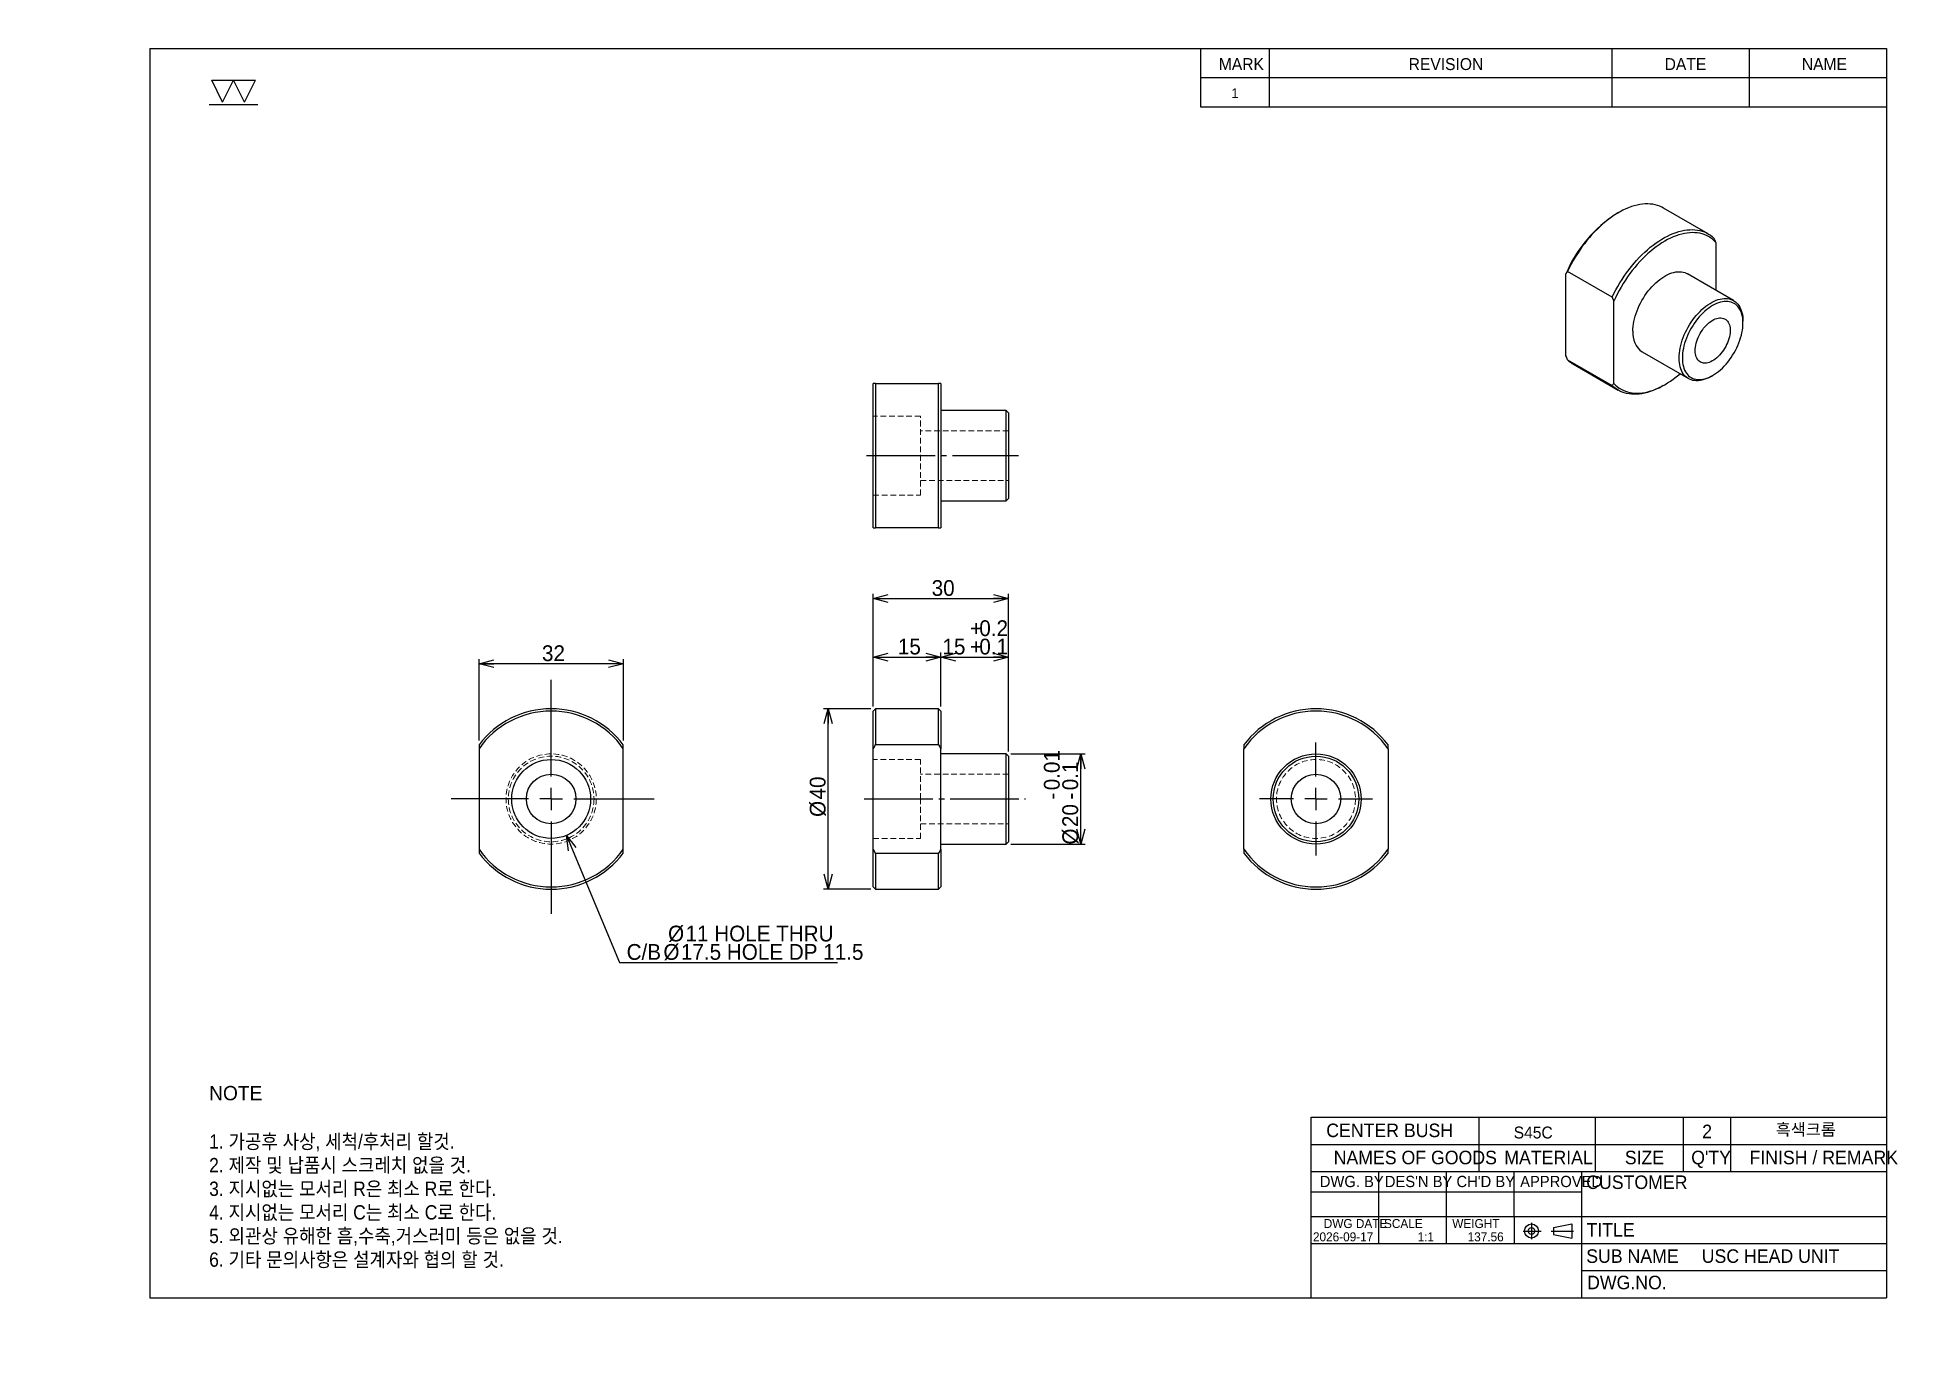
# Model space of a CAD drawing. Header units: millimetres. Extents: x 0 to 413, y 0 to 290.
import ezdxf

# ---------------------------------------------------------------- set-up
doc = ezdxf.new("R2010")
doc.units = ezdxf.units.MM
for name, pattern in [('SLD-실선', [0]), ('SLD-일점쇄선(중심선)', [19.05, 15.24, -1.27, 1.27, -1.27]), ('SLD-점선', [1.905, 1.27, -0.635])]:
    doc.linetypes.add(name, pattern=pattern)
doc.styles.add('SLDTEXTSTYLE0', font='GULIM.TTC')
doc.styles.add('SLDTEXTSTYLE3', font='GOTHIC.TTF', dxfattribs={"width": 1.3695})
doc.styles.add('SLDTEXTSTYLE4', font='SWROMNS.TTF')
doc.styles.add('SLDTEXTSTYLE5', font='GOTHIC.TTF', dxfattribs={"width": 0.913, "bigfont": 'bigfont.shx'})
doc.styles.add('SLDTEXTSTYLE6', font='GULIM.TTC')
doc.styles.add('SLDTEXTSTYLE7', font='GULIM.TTC', dxfattribs={"bigfont": 'bigfont.shx'})
doc.dimstyles.new('SLDDIMSTYLE0', dxfattribs={"dimtxt": 3.5, "dimasz": 3.302, "dimexe": 0, "dimexo": 0.625, "dimgap": 0.875, "dimtad": 1, "dimdec": 3, "dimrnd": 1e-09, "dimzin": 12, "dimtxsty": 'SLDTEXTSTYLE0', "dimblk1": 'OPEN30', "dimblk2": 'OPEN30', "dimsah": 1, "dimcen": 2.5, "dimazin": 3, "dimtol": 1, "dimtp": -0.01, "dimtm": 0.1, "dimtfac": 1, "dimtdec": 3, "dimtmove": 0, "dimatfit": 3, "dimldrblk": 'OPEN30', "dimfrac": 2})
doc.dimstyles.new('SLDDIMSTYLE1', dxfattribs={"dimtxt": 3.5, "dimasz": 3.302, "dimexe": 0, "dimexo": 0.625, "dimgap": 0.875, "dimtad": 1, "dimdec": 3, "dimrnd": 1e-09, "dimzin": 12, "dimtxsty": 'SLDTEXTSTYLE0', "dimblk1": 'OPEN30', "dimblk2": 'OPEN30', "dimsah": 1, "dimcen": 2.5, "dimazin": 3, "dimtfac": 1, "dimtdec": 3, "dimtmove": 0, "dimatfit": 3, "dimldrblk": 'OPEN30', "dimfrac": 2, "dimtzin": 12})
doc.dimstyles.new('SLDDIMSTYLE2', dxfattribs={"dimtxt": 3.5, "dimasz": 3.302, "dimexe": 0, "dimexo": 0.625, "dimgap": 0.875, "dimtad": 1, "dimdec": 3, "dimrnd": 1e-09, "dimzin": 12, "dimtxsty": 'SLDTEXTSTYLE0', "dimblk1": 'OPEN30', "dimblk2": 'OPEN30', "dimsah": 1, "dimcen": 2.5, "dimazin": 3, "dimtol": 1, "dimtp": 0.2, "dimtm": -0.1, "dimtfac": 1, "dimtdec": 3, "dimtmove": 0, "dimatfit": 3, "dimldrblk": 'OPEN30', "dimfrac": 2})
doc.dimstyles.new('SLDDIMSTYLE3', dxfattribs={"dimtxt": 3.5, "dimasz": 3.302, "dimexe": 0, "dimexo": 0.625, "dimgap": 0.875, "dimtad": 1, "dimdec": 6, "dimrnd": 1e-09, "dimzin": 12, "dimtxsty": 'SLDTEXTSTYLE0', "dimblk1": 'NONE', "dimblk2": 'NONE', "dimsah": 1, "dimcen": 0, "dimazin": 3, "dimtfac": 1, "dimtdec": 3, "dimtmove": 0, "dimatfit": 3, "dimldrblk": 'NONE', "dimfrac": 2, "dimtzin": 12})

# ---------------------------------------------------------------- blocks, each defined once
blk = doc.blocks.new('SW_NOTE_0_40')
at = {"color": 0}
for p, q in [((-4.85, 0), (-7.27, 4.85)), ((-7.27, 4.85), (-2.42, 4.85)), ((-4.85, 0), (-2.42, 4.85)), ((0, 0), (-2.42, 4.85)), ((-2.42, 4.85), (2.42, 4.85)), ((0, 0), (2.42, 4.85)), ((-7.83, -0.53), (2.99, -0.53))]:
    blk.add_line(p, q, dxfattribs=at)
blk = doc.blocks.new('SW_NOTE_0_41')
at = {"color": 0, "linetype": 'SLD-실선', "lineweight": 18, "char_height": 3.175, "attachment_point": 1}
for s, insert, style in [('NOTE', (0, 4.33), 'SLDTEXTSTYLE4'), ('1. 가공후 사상, 세척/후처리 할것.', (0, -6.41), 'SLDTEXTSTYLE5'), ('2. 제작 및 납품시 스크레치 없을 것.', (0, -11.64), 'SLDTEXTSTYLE5'), ('3. 지시없는 모서리 R은 최소 R로 한다.', (0, -16.88), 'SLDTEXTSTYLE5'), ('4. 지시없는 모서리 C는 최소 C로 한다.', (0, -22.11), 'SLDTEXTSTYLE5'), ('5. 외관상 유해한 흠,수축,거스러미 등은 없을 것.', (0, -27.34), 'SLDTEXTSTYLE5'), ('6. 기타 문의사항은 설계자와 협의 할 것.', (0, -32.58), 'SLDTEXTSTYLE5')]:
    blk.add_mtext(s, dxfattribs=dict(at, insert=insert, style=style))
blk = doc.blocks.new('SW_TABLEANNOTATION_0')
at = {"color": 0}
for p, q in [((0, 0), (0, -6.47)), ((0, 0), (15.21, 0)), ((15.21, 0), (15.21, -6.47)), ((15.21, 0), (91.25, 0)), ((91.25, 0), (91.25, -6.47)), ((91.25, 0), (121.67, 0)), ((121.67, 0), (121.67, -6.47)), ((121.67, 0), (152.09, 0)), ((152.09, 0), (152.09, -6.47)), ((0, -6.47), (15.21, -6.47)), ((0, -6.47), (0, -12.95)), ((15.21, -6.47), (91.25, -6.47)), ((15.21, -6.47), (15.21, -12.95)), ((91.25, -6.47), (121.67, -6.47)), ((91.25, -6.47), (91.25, -12.95)), ((121.67, -6.47), (152.09, -6.47)), ((121.67, -6.47), (121.67, -12.95)), ((152.09, -6.47), (152.09, -12.95)), ((0, -12.95), (15.21, -12.95)), ((15.21, -12.95), (91.25, -12.95)), ((91.25, -12.95), (121.67, -12.95)), ((121.67, -12.95), (152.09, -12.95))]:
    blk.add_line(p, q, dxfattribs=at)
at = {"color": 0, "attachment_point": 1, "style": 'SLDTEXTSTYLE0'}
for s, insert, char_height in [('MARK', (4.08, -2.14), 2.646), ('REVISION', (46.17, -2.14), 2.646), ('DATE', (102.93, -2.14), 2.646), ('NAME', (133.35, -2.14), 2.646), ('1', (6.9, -8.84), 2.12)]:
    blk.add_mtext(s, dxfattribs=dict(at, insert=insert, char_height=char_height))
blk = doc.blocks.new('_Open30')
at = {"color": 0, "linetype": 'ByBlock', "lineweight": -2}
for p, q in [((-1, 0.267949), (0, 0)), ((0, 0), (-1, -0.267949)), ((0, 0), (-1, 0))]:
    blk.add_line(p, q, dxfattribs=at)
blk = doc.blocks.new('_D')
for p, q in [((215.87, 130.59), (232.37, 130.59)), ((231.37, 110.59), (231.37, 130.59)), ((215.87, 110.59), (232.37, 110.59))]:
    blk.add_line(p, q)
at = {"xscale": 3.302, "yscale": 3.302}
for p, rotation in [((231.37, 130.59), 90.0000000000004), ((231.37, 110.59), 270.0000000000004)]:
    blk.add_blockref('_Open30', p, dxfattribs=dict(at, rotation=rotation))
at = {"char_height": 3.5, "attachment_point": 1, "rotation": 90, "style": 'SLDTEXTSTYLE0'}
for s, insert in [('0.01', (223.21, 122.52)), ('0.1', (227.29, 122.52)), ('-', (223.21, 120.48)), ('-', (227.29, 120.48)), ('20', (227.29, 114.36)), ('%%c', (227.29, 110.48))]:
    blk.add_mtext(s, dxfattribs=dict(at, insert=insert))
blk = doc.blocks.new('_D_1')
for p, q in [((184.87, 140.59), (174.37, 140.59)), ((175.37, 100.59), (175.37, 140.59)), ((184.87, 100.59), (174.37, 100.59))]:
    blk.add_line(p, q)
at = {"xscale": 3.302, "yscale": 3.302}
for p, rotation in [((175.37, 140.59), 90.0000000000004), ((175.37, 100.59), 270.0000000000004)]:
    blk.add_blockref('_Open30', p, dxfattribs=dict(at, rotation=rotation))
at = {"char_height": 3.5, "attachment_point": 1, "rotation": 90, "style": 'SLDTEXTSTYLE0'}
for s, insert in [('40', (171.29, 120.48)), ('%%c', (171.29, 116.61))]:
    blk.add_mtext(s, dxfattribs=dict(at, insert=insert))
blk = doc.blocks.new('_D_2')
for p, q in [((185.37, 141.09), (185.37, 153.05)), ((200.37, 141.09), (200.37, 153.05)), ((185.37, 152.05), (200.37, 152.05))]:
    blk.add_line(p, q)
at = {"xscale": 3.302, "yscale": 3.302, "rotation": 180.0000000000004}
blk.add_blockref('_Open30', (185.37, 152.05), dxfattribs=at)
at = {"xscale": 3.302, "yscale": 3.302}
blk.add_blockref('_Open30', (200.37, 152.05), dxfattribs=at)
at = {"insert": (190.83, 156.13), "char_height": 3.5, "attachment_point": 1, "style": 'SLDTEXTSTYLE0'}
blk.add_mtext('15', dxfattribs=at)
blk = doc.blocks.new('_D_3')
for p, q in [((200.37, 141.09), (200.37, 153.05)), ((215.37, 131.09), (215.37, 153.05)), ((200.37, 152.05), (215.37, 152.05))]:
    blk.add_line(p, q)
at = {"xscale": 3.302, "yscale": 3.302, "rotation": 180.0000000000004}
blk.add_blockref('_Open30', (200.37, 152.05), dxfattribs=at)
at = {"xscale": 3.302, "yscale": 3.302}
blk.add_blockref('_Open30', (215.37, 152.05), dxfattribs=at)
at = {"char_height": 3.5, "attachment_point": 1, "style": 'SLDTEXTSTYLE0'}
for s, insert in [('+', (206.85, 160.21)), ('0.2', (208.89, 160.21)), ('15', (200.72, 156.13)), ('+', (206.85, 156.13)), ('0.1', (208.89, 156.13))]:
    blk.add_mtext(s, dxfattribs=dict(at, insert=insert))
blk = doc.blocks.new('_D_4')
for p, q in [((185.37, 141.09), (185.37, 166.05)), ((185.37, 165.05), (215.37, 165.05)), ((215.37, 131.09), (215.37, 166.05))]:
    blk.add_line(p, q)
at = {"xscale": 3.302, "yscale": 3.302, "rotation": 180.0000000000004}
blk.add_blockref('_Open30', (185.37, 165.05), dxfattribs=at)
at = {"xscale": 3.302, "yscale": 3.302}
blk.add_blockref('_Open30', (215.37, 165.05), dxfattribs=at)
at = {"insert": (198.33, 169.12), "char_height": 3.5, "attachment_point": 1, "style": 'SLDTEXTSTYLE0'}
blk.add_mtext('30', dxfattribs=at)
blk = doc.blocks.new('SW_CENTERMARKSYMBOL_0')
at = {"color": 0}
for p, q in [((0, 5), (0, 12.5)), ((-5, 0), (-12.5, 0)), ((0, 0), (-2.5, 0)), ((0, 0), (0, 2.5)), ((0, 0), (0, -2.5)), ((0, 0), (2.5, 0)), ((5, 0), (12.5, 0)), ((0, -5), (0, -12.5))]:
    blk.add_line(p, q, dxfattribs=at)
blk = doc.blocks.new('_D_5')
for p, q in [((97.96, 133.59), (97.96, 151.59)), ((129.96, 150.59), (97.96, 150.59)), ((129.96, 133.59), (129.96, 151.59))]:
    blk.add_line(p, q)
at = {"xscale": 3.302, "yscale": 3.302, "rotation": 180.0000000000004}
blk.add_blockref('_Open30', (97.96, 150.59), dxfattribs=at)
at = {"xscale": 3.302, "yscale": 3.302}
blk.add_blockref('_Open30', (129.96, 150.59), dxfattribs=at)
at = {"insert": (111.92, 154.66), "char_height": 3.5, "attachment_point": 1, "style": 'SLDTEXTSTYLE0'}
blk.add_mtext('32', dxfattribs=at)
blk = doc.blocks.new('_D_6')
blk.add_line((129.1, 84.34), (177.44, 84.34))
at = {"char_height": 3.5, "attachment_point": 1, "style": 'SLDTEXTSTYLE0'}
for s, insert in [('%%c', (139.88, 92.5)), ('11 HOLE THRU', (143.75, 92.5)), ('C/B ', (130.69, 88.42)), ('%%c', (138.85, 88.42)), ('17.5 HOLE DP 11.5', (142.73, 88.42))]:
    blk.add_mtext(s, dxfattribs=dict(at, insert=insert))
blk = doc.blocks.new('_None')
blk = doc.blocks.new('SW_CENTERMARKSYMBOL_1')
at = {"color": 0}
for p, q in [((0, 5), (0, 26.42)), ((-5, 0), (-22.18, 0)), ((0, 0), (-2.5, 0)), ((0, 0), (0, 2.5)), ((0, 0), (0, -2.5)), ((0, 0), (2.5, 0)), ((5, 0), (22.85, 0)), ((0, -5), (0, -25.5))]:
    blk.add_line(p, q, dxfattribs=at)

msp = doc.modelspace()

# ---------------------------------------------------------------- linework, layer by layer
for p, q in [((25.0000175, 287.0002012), (410.0002874, 287.0002012)), ((25.0000175, 287.0002012), (25.0000175, 10.000007)), ((410.0002874, 287.0002012), (410.0002874, 10.000007)), ((117.3298238, 112.5129609), (129.1004341, 84.3397522)), ((282.500198, 50.000035), (410.0002874, 50.000035)), ((282.500198, 38.0000266), (282.500198, 50.000035)), ((319.7182523, 38.0000266), (319.7182523, 50.000035)), ((345.5002422, 38.0000266), (345.5002422, 50.000035)), ((365.0002558, 38.0000266), (365.0002558, 50.000035)), ((375.5002632, 38.0000266), (375.5002632, 50.000035)), ((282.500198, 44.0000308), (410.0002874, 44.0000308)), ((282.500198, 38.0000266), (410.0002874, 38.0000266)), ((282.500198, 10.000007), (282.500198, 38.0000266)), ((297.5002085, 28.0000196), (297.5002085, 38.0000266)), ((312.500219, 28.0000196), (312.500219, 38.0000266)), ((327.5002296, 28.0000196), (327.5002296, 38.0000266)), ((342.5002401, 10.000007), (342.5002401, 38.0000266)), ((282.500198, 33.5000235), (342.5002401, 33.5000235)), ((282.500198, 28.0000196), (342.5002401, 28.0000196)), ((297.5002085, 22.0000154), (297.5002085, 28.0000196)), ((312.500219, 22.0000154), (312.500219, 28.0000196)), ((327.5002296, 28.0000196), (327.5002296, 22.0000154)), ((329.4566063, 24.7875317), (333.4491381, 24.7875317)), ((331.3289751, 26.5954395), (331.3289751, 22.947116)), ((335.6892537, 24.7875317), (340.6313611, 24.7875317)), ((336.225276, 25.5389603), (340.2631229, 26.3422108)), ((336.225276, 25.5389603), (336.225276, 24.036104)), ((340.2631229, 26.3422108), (340.2631229, 23.2328534)), ((342.5002401, 28.0000196), (410.0002874, 28.0000196)), ((282.500198, 22.0000154), (342.5002401, 22.0000154)), ((336.225276, 24.036104), (340.2631229, 23.2328534)), ((342.5002401, 22.0000154), (410.0002874, 22.0000154)), ((342.5002401, 16.0000112), (410.0002874, 16.0000112)), ((25.0000175, 10.000007), (410.0002874, 10.000007))]:
    msp.add_line(p, q)
at = {"color": 7, "linetype": 'SLD-실선', "lineweight": 25}
for p, q in [((350.6270819, 250.618414), (350.273586, 250.4142788)), ((370.5280627, 245.8950453), (360.6285677, 251.6099021)), ((372.1961372, 244.0030059), (372.1961372, 233.3853938)), ((338.9621185, 218.859987), (338.9621185, 237.063537)), ((349.2151668, 231.8412929), (339.3156719, 237.5561497)), ((376.1350707, 231.1114959), (365.8820224, 237.0304547)), ((349.5687202, 212.7369262), (349.5687202, 230.9404761)), ((378.2065449, 226.1248437), (378.2065449, 226.5330478)), ((355.8828351, 219.7094774), (366.1358834, 213.7905186)), ((339.3156719, 217.9591702), (349.2151668, 212.2443134)), ((340.6301931, 216.9679476), (350.529688, 211.2530908)), ((185.3689801, 180.7243055), (185.3689801, 212.7243055)), ((185.8689801, 212.7243055), (185.8689801, 180.7243055)), ((185.8689801, 212.7243055), (199.8689801, 212.7243055)), ((199.8689801, 180.7243055), (199.8689801, 212.7243055)), ((200.3689801, 212.7243055), (200.3689801, 180.7243055)), ((360.5311738, 212.2445789), (360.8846698, 212.4487141)), ((371.1366263, 214.2862627), (371.4901222, 214.4903979)), ((214.8689801, 206.7243055), (200.3689801, 206.7243055)), ((215.3689801, 206.2243055), (214.8689801, 206.7243055)), ((214.8689801, 186.7243055), (214.8689801, 206.7243055)), ((215.3689801, 206.2243055), (215.3689801, 187.2243055)), ((200.3689801, 186.7243055), (214.8689801, 186.7243055)), ((214.8689801, 186.7243055), (215.3689801, 187.2243055)), ((199.8689801, 180.7243055), (185.8689801, 180.7243055)), ((185.8689801, 140.5866475), (185.3689801, 140.0866475)), ((199.8689801, 140.5866475), (185.8689801, 140.5866475)), ((185.8689801, 140.5866475), (185.8689801, 132.5866475)), ((200.3689801, 140.0866475), (199.8689801, 140.5866475)), ((199.8689801, 132.5866475), (199.8689801, 140.5866475)), ((185.3689801, 131.733396), (185.3689801, 140.0866475)), ((200.3689801, 140.0866475), (200.3689801, 131.733396)), ((199.8689801, 132.5866475), (185.8689801, 132.5866475)), ((97.9566823, 131.733396), (97.9566823, 109.4398991)), ((129.9566823, 109.4398991), (129.9566823, 131.733396)), ((185.3689801, 109.4398991), (185.3689801, 131.733396)), ((200.3689801, 109.4398991), (200.3689801, 131.733396)), ((214.8689801, 130.5866475), (200.3689801, 130.5866475)), ((215.3689801, 130.0866475), (214.8689801, 130.5866475)), ((214.8689801, 120.5866475), (214.8689801, 130.5866475)), ((215.3689801, 130.0866475), (215.3689801, 120.5866475)), ((267.5379087, 109.4398991), (267.5379087, 131.733396)), ((299.5379087, 131.733396), (299.5379087, 109.4398991)), ((214.8689801, 110.5866475), (214.8689801, 120.5866475)), ((215.3689801, 120.5866475), (215.3689801, 111.0866475)), ((185.3689801, 101.0866475), (185.3689801, 109.4398991)), ((185.8689801, 108.5866475), (185.8689801, 100.5866475)), ((185.8689801, 108.5866475), (199.8689801, 108.5866475)), ((199.8689801, 100.5866475), (199.8689801, 108.5866475)), ((200.3689801, 110.5866475), (214.8689801, 110.5866475)), ((200.3689801, 109.4398991), (200.3689801, 101.0866475)), ((214.8689801, 110.5866475), (215.3689801, 111.0866475)), ((185.3689801, 101.0866475), (185.8689801, 100.5866475)), ((185.8689801, 100.5866475), (199.8689801, 100.5866475)), ((199.8689801, 100.5866475), (200.3689801, 101.0866475))]:
    msp.add_line(p, q, dxfattribs=at)
at = {"color": 7, "linetype": 'SLD-점선', "lineweight": 18}
for p, q in [((195.8689801, 205.4743055), (185.3689801, 205.4743055)), ((195.8689801, 187.9743055), (195.8689801, 205.4743055)), ((215.3689801, 202.2243055), (195.8689801, 202.2243055)), ((195.8689801, 191.2243055), (215.3689801, 191.2243055)), ((185.3689801, 187.9743055), (195.8689801, 187.9743055)), ((195.8689801, 129.3366475), (185.3689801, 129.3366475)), ((195.8689801, 120.5866475), (195.8689801, 129.3366475)), ((215.3689801, 126.0866475), (195.8689801, 126.0866475)), ((195.8689801, 111.8366475), (195.8689801, 120.5866475)), ((185.3689801, 111.8366475), (195.8689801, 111.8366475)), ((195.8689801, 115.0866475), (215.3689801, 115.0866475))]:
    msp.add_line(p, q, dxfattribs=at)
at = {"linetype": 'SLD-일점쇄선(중심선)'}
for p, q in [((183.8689801, 196.7243055), (217.6115214, 196.7243055)), ((183.3689801, 120.5866475), (219.1517121, 120.5866475))]:
    msp.add_line(p, q, dxfattribs=at)
at = {"color": 7, "linetype": 'SLD-실선', "lineweight": 25, "flags": 128}
for points in [[(360.6285677, 251.6099021), (360.2314745, 251.8216173), (359.7521642, 252.0340426), (359.2541908, 252.2101657), (358.7385732, 252.3496263), (358.2063662, 252.452139), (357.6586584, 252.5174942), (357.0965705, 252.5455582), (356.5212522, 252.5362735), (355.9338806, 252.4896592), (355.3356573, 252.4058105), (354.7278061, 252.2848991), (354.1115705, 252.1271723), (353.4882112, 251.9329527), (352.8590034, 251.7026378), (352.2252343, 251.4366986), (351.5882005, 251.1356792), (350.9492052, 250.8001954), (350.3095556, 250.4309335), (349.6705603, 250.028649), (349.0335265, 249.5941649), (348.3997574, 249.1283699), (347.7705496, 248.632217), (347.1471903, 248.1067212), (346.5309547, 247.5529575), (345.9231035, 246.9720588), (345.3248802, 246.3652135), (344.7375086, 245.7336631), (344.1621903, 245.0786995), (343.6001024, 244.4016626), (343.0523947, 243.7039375), (342.5201876, 242.9869515), (342.00457, 242.2521715), (341.5065967, 241.5011006), (341.0272863, 240.7352754), (340.5676196, 239.9562625), (340.1285367, 239.1656556), (339.7109361, 238.365072), (339.3156719, 237.5561497)], [(349.2151668, 231.8412929), (349.610431, 232.6502153), (350.0280317, 233.4507988), (350.4671145, 234.2414057), (350.9267813, 235.0204186), (351.4060916, 235.7862439), (351.9040649, 236.5373147), (352.4196825, 237.2720947), (352.9518896, 237.9890807), (353.4995973, 238.6868058), (354.0616853, 239.3638427), (354.6370035, 240.0188063), (355.2243751, 240.6503568), (355.8225984, 241.2572021), (356.4304496, 241.8381007), (357.0466852, 242.3918644), (357.6700446, 242.9173602), (358.2992524, 243.4135131), (358.9330214, 243.8793081), (359.5700552, 244.3137922), (360.2090505, 244.7160767), (360.8487001, 245.0853386), (361.4876955, 245.4208224), (362.1247293, 245.7218418), (362.7584983, 245.987781), (363.3877061, 246.218096), (364.0110654, 246.4123155), (364.627301, 246.5700423), (365.2351523, 246.6909537), (365.8333756, 246.7748024), (366.4207472, 246.8214167), (366.9960654, 246.8307014), (367.5581534, 246.8026374), (368.1058611, 246.7372822), (368.6380681, 246.6347695), (369.1536858, 246.4953089), (369.6516591, 246.3191858), (370.1309694, 246.1067605), (370.5906362, 245.8584675), (371.029719, 245.5748148), (371.4473197, 245.2563828), (371.8425838, 244.9038227)], [(372.1961372, 244.0030059), (371.8232037, 244.3766288), (371.4273002, 244.716646), (371.0092578, 245.0223434), (370.5699543, 245.2930795), (370.110312, 245.5282856), (369.6312958, 245.7274681), (369.1339115, 245.8902088), (368.6192033, 246.0161659), (368.0882519, 246.1050751), (367.5421719, 246.1567496), (366.9821099, 246.171081), (366.4092417, 246.1480392), (365.82477, 246.0876725), (365.2299219, 245.9901078), (364.6259464, 245.8555498), (364.0141113, 245.684281), (363.3957014, 245.4766611), (362.7720148, 245.2331259), (362.1443611, 244.9541866), (361.514058, 244.6404291), (360.8824287, 244.2925119), (360.2507995, 243.9111655), (359.6204964, 243.4971906), (358.9928427, 243.0514562), (358.3691561, 242.5748983), (357.7507461, 242.0685173), (357.1389111, 241.5333763), (356.5349355, 240.970599), (355.9400875, 240.3813668), (355.3556158, 239.7669168), (354.7827475, 239.128539), (354.2226855, 238.4675738), (353.6766056, 237.7854087), (353.1456541, 237.0834761), (352.630946, 236.3632496), (352.1335617, 235.6262412), (351.6545455, 234.8739984), (351.1949032, 234.1081005), (350.7555996, 233.3301555), (350.3375573, 232.5417965), (349.9416538, 231.7446789), (349.5687202, 230.9404761)], [(353.8113609, 224.2879255), (353.8258892, 224.819472), (353.8694143, 225.3656082), (353.9417574, 225.92409), (354.0426212, 226.4926224), (354.1715912, 227.0688692), (354.3281375, 227.6504625), (354.5116168, 228.2350124), (354.7212751, 228.8201168), (354.9562509, 229.4033715), (355.2155787, 229.9823797), (355.4981927, 230.5547622), (355.8029318, 231.1181668), (356.1285435, 231.6702785), (356.4736901, 232.2088285), (356.836953, 232.7316038), (357.2168397, 233.2364562), (357.6117891, 233.7213112), (358.0201783, 234.1841763), (358.440329, 234.6231496), (358.8705149, 235.0364272), (359.3089681, 235.4223109), (359.7538871, 235.7792149), (360.2034434, 236.1056728), (360.6557899, 236.4003431), (361.1090676, 236.6620147), (361.5614141, 236.8896126), (362.0109704, 237.0822014), (362.4558893, 237.2389898), (362.8943426, 237.3593335), (363.3245285, 237.4427379), (363.7446792, 237.4888603), (364.1530683, 237.4975113), (364.5480177, 237.4686552), (364.9279044, 237.4024106), (365.2911674, 237.2990498), (365.6363139, 237.1589975), (365.8820224, 237.0304547)], [(364.0644092, 218.3689667), (364.0789375, 218.9005132), (364.1224626, 219.4466494), (364.1948057, 220.0051312), (364.2956695, 220.5736636), (364.4246395, 221.1499104), (364.5811858, 221.7315037), (364.7646651, 222.3160536), (364.9743234, 222.901158), (365.2092992, 223.4844127), (365.468627, 224.0634209), (365.7512411, 224.6358033), (366.0559801, 225.199208), (366.3815919, 225.7513197), (366.7267384, 226.2898697), (367.0900014, 226.812645), (367.4698881, 227.3174974), (367.8648374, 227.8023523), (368.2732266, 228.2652175), (368.6933773, 228.7041907), (369.1235632, 229.1174684), (369.5620164, 229.503352), (370.0069354, 229.8602561), (370.4564917, 230.186714), (370.9088382, 230.4813843), (371.3621159, 230.7430559), (371.8144624, 230.9706538), (372.2640187, 231.1632426), (372.7089377, 231.320031), (373.1473909, 231.4403746), (373.5775768, 231.5237791), (373.9977275, 231.5699015), (374.4061167, 231.5785525), (374.8010661, 231.5496964), (375.1809528, 231.4834518), (375.5442157, 231.380091), (375.8893622, 231.2400387), (376.214974, 231.0638704), (376.5197131, 230.8523099), (376.8023271, 230.6062267), (377.0616549, 230.326632), (377.2966307, 230.0146746), (377.506289, 229.6716365), (377.6897683, 229.2989273), (377.8463146, 228.8980785), (377.9752846, 228.4707373), (378.0761484, 228.0186597), (378.1484915, 227.5437035), (378.1920166, 227.0478203), (378.2065449, 226.5330478), (378.2065449, 226.5330478)], [(364.771516, 218.3689667), (364.7858987, 217.8699286), (364.8289853, 217.3896333), (364.9005912, 216.9301377), (365.0004098, 216.4934092), (365.1280136, 216.0813182), (365.2828564, 215.6956291), (365.4642749, 215.3379936), (365.6714923, 215.0099431), (365.9036213, 214.7128823), (366.1596679, 214.4480835), (366.4385357, 214.2166804), (366.7390304, 214.0196639), (367.0598654, 213.8578777), (367.3996668, 213.7320147), (367.7569794, 213.6426137), (368.1302732, 213.5900576), (368.5179498, 213.5745715), (368.918349, 213.5962216), (369.3297562, 213.6549153), (369.7504098, 213.7504012), (370.1785084, 213.8822704), (370.6122189, 214.0499583), (371.049684, 214.2527468), (371.4890304, 214.4897675), (371.9283769, 214.7600054), (372.365842, 215.0623034), (372.7995525, 215.395367), (373.2276511, 215.7577699), (373.6483047, 216.1479603), (374.0597119, 216.5642673), (374.4601111, 217.0049082), (374.8477877, 217.4679961), (375.2210815, 217.9515481), (375.5783941, 218.4534935), (375.9181955, 218.9716828), (376.2390304, 219.5038972), (376.5395252, 220.0478575), (376.818393, 220.6012345), (377.0744396, 221.1616584), (377.3065686, 221.7267296), (377.513786, 222.2940283), (377.6952045, 222.8611252), (377.8500473, 223.4255918), (377.9776511, 223.9850112), (378.0774697, 224.5369877), (378.1490756, 225.0791578), (378.1921622, 225.6091997), (378.2065449, 226.1248437), (378.1921622, 226.6238818), (378.1490756, 227.1041771), (378.0774697, 227.5636727), (377.9776511, 228.0004012), (377.8500473, 228.4124922), (377.6952045, 228.7981813), (377.513786, 229.1558168), (377.3065686, 229.4838673), (377.0744396, 229.7809281), (376.818393, 230.0457269), (376.5395252, 230.27713), (376.2390304, 230.4741465), (375.9181955, 230.6359327), (375.5783941, 230.7617957), (375.2210815, 230.8511967), (374.8477877, 230.9037528), (374.4601111, 230.9192389), (374.0597119, 230.8975888), (373.6483047, 230.8388951), (373.2276511, 230.7434092), (372.7995525, 230.61154), (372.365842, 230.4438521), (371.9283769, 230.2410636), (371.4890304, 230.0040429), (371.049684, 229.733805), (370.6122189, 229.431507), (370.1785084, 229.0984434), (369.7504098, 228.7360405), (369.3297562, 228.3458501), (368.918349, 227.9295431), (368.5179498, 227.4889022), (368.1302732, 227.0258143), (367.7569794, 226.5422623), (367.3996668, 226.0403169), (367.0598654, 225.5221276), (366.7390304, 224.9899132), (366.4385357, 224.4459529), (366.1596679, 223.892576), (365.9036213, 223.332152), (365.6714923, 222.7670808), (365.4642749, 222.1997821), (365.2828564, 221.6326853), (365.1280136, 221.0682186), (365.0004098, 220.5087992), (364.9005912, 219.9568227), (364.8289853, 219.4146526), (364.7858987, 218.8846107), (364.771516, 218.3689667)], [(367.5999432, 220.0017829), (367.6143399, 220.3961597), (367.6574234, 220.8042387), (367.7288749, 221.2229987), (367.8281652, 221.6493394), (367.9545593, 222.0801043), (368.1071214, 222.5121041), (368.284722, 222.9421404), (368.4860461, 223.3670295), (368.7096033, 223.7836255), (368.9537383, 224.1888442), (369.2166438, 224.5796855), (369.4963733, 224.9532557), (369.7908557, 225.306789), (370.0979108, 225.6376681), (370.4152652, 225.943443), (370.7405694, 226.2218502), (371.071415, 226.4708282), (371.4053525, 226.6885337), (371.7399094, 226.873355), (372.072609, 227.0239237), (372.4009879, 227.1391251), (372.7226151, 227.2181061), (373.0351092, 227.2602821), (373.3361566, 227.2653408), (373.6235286, 227.2332448), (373.8950975, 227.1642316), (374.1488528, 227.0588123), (374.3829156, 226.9177673), (374.5955532, 226.7421409), (374.7851911, 226.5332333), (374.9504254, 226.2925913), (375.0900327, 226.0219964), (375.2029795, 225.7234521), (375.2884295, 225.3991686), (375.3457501, 225.0515469), (375.3745169, 224.6831605), (375.3745169, 224.296737), (375.3457501, 223.8951373), (375.2884295, 223.4813346), (375.2029795, 223.0583927), (375.0900327, 222.6294427), (374.9504254, 222.1976606), (374.7851911, 221.7662431), (374.5955532, 221.3383843), (374.3829156, 220.9172518), (374.1488528, 220.5059636), (373.8950975, 220.1075647), (373.6235286, 219.7250048), (373.3361566, 219.3611161), (373.0351092, 219.0185928), (372.7226151, 218.6999708), (372.4009879, 218.4076091), (372.072609, 218.1436721), (371.7399094, 217.9101141), (371.4053525, 217.7086641), (371.071415, 217.5408137), (370.7405694, 217.4078056), (370.4152652, 217.3106244), (370.0979108, 217.2499898), (369.7908557, 217.2263505), (369.4963733, 217.2398817), (369.2166438, 217.2904831), (368.9537383, 217.3777802), (368.7096033, 217.5011266), (368.4860461, 217.659609), (368.284722, 217.8520542), (368.1071214, 218.0770373), (367.9545593, 218.3328926), (367.8281652, 218.617726), (367.7288749, 218.9294285), (367.6574234, 219.2656924), (367.6143399, 219.6240282), (367.5999432, 220.0017829)], [(349.5687202, 212.7369262), (349.9416538, 212.3633032), (350.3375573, 212.0232861), (350.7555996, 211.7175886), (351.1949032, 211.4468526), (351.6545455, 211.2116464), (352.1335617, 211.0124639), (352.630946, 210.8497233), (353.1456541, 210.7237662), (353.6766056, 210.634857), (354.2226855, 210.5831825), (354.7827475, 210.5688511), (355.3556158, 210.5918929), (355.9400875, 210.6522595), (356.5349355, 210.7498243), (357.1389111, 210.8843823), (357.7507461, 211.0556511), (358.3691561, 211.263271), (358.9928427, 211.5068062), (359.6204964, 211.7857454), (360.2507995, 212.099503), (360.8824287, 212.4474202), (361.514058, 212.8287666), (362.1443611, 213.2427415), (362.7720148, 213.6884759), (363.3957014, 214.1650338), (364.0141113, 214.6714148), (364.2538498, 214.8769935)], [(371.1366263, 214.2862627), (370.9088382, 214.1589585), (370.4564917, 213.9313607), (370.0069354, 213.7387718), (369.5620164, 213.5819835), (369.1235632, 213.4616398), (368.6933773, 213.3782354), (368.2732266, 213.3321129), (367.8648374, 213.323462), (367.4698881, 213.3523181), (367.0900014, 213.4185626), (366.7267384, 213.5219234), (366.3815919, 213.6619758), (366.0559801, 213.8381441), (365.7512411, 214.0497045), (365.468627, 214.2957877), (365.2092992, 214.5753825), (364.9743234, 214.8873399), (364.7646651, 215.230378), (364.5811858, 215.6030872), (364.4246395, 216.003936), (364.2956695, 216.4312772), (364.1948057, 216.8833547), (364.1224626, 217.358311), (364.0789375, 217.8541942), (364.0644092, 218.3689667)], [(360.5311738, 212.2445789), (360.2090505, 212.0627976), (359.5700552, 211.7273138), (358.9330214, 211.4262944), (358.2992524, 211.1603551), (357.6700446, 210.9300402), (357.0466852, 210.7358206), (356.4304496, 210.5780938), (355.8225984, 210.4571824), (355.2243751, 210.3733338), (354.6370035, 210.3267194), (354.0616853, 210.3174347), (353.4995973, 210.3454987), (352.9518896, 210.4108539), (352.4196825, 210.5133667), (351.9040649, 210.6528272), (351.4060916, 210.8289503), (350.9267813, 211.0413757), (350.4671145, 211.2896686), (350.0280317, 211.5733213), (349.610431, 211.8917534), (349.2151668, 212.2443134)]]:
    msp.add_lwpolyline(points, dxfattribs=at)
at = {"color": 7, "linetype": 'SLD-점선', "lineweight": 18}
for centre, radius in [((113.9566823, 120.5866475), 10), ((113.9566823, 120.5866475), 9.5), ((283.5379087, 120.5866475), 8.75)]:
    msp.add_circle(centre, radius, dxfattribs=at)
at = {"color": 7, "linetype": 'SLD-실선', "lineweight": 25}
for centre, radius in [((113.9566823, 120.5866475), 8.75), ((283.5379087, 120.5866475), 10), ((283.5379087, 120.5866475), 9.5), ((113.9566823, 120.5866475), 5.5), ((283.5379087, 120.5866475), 5.5)]:
    msp.add_circle(centre, radius, dxfattribs=at)
for radius in [1.5546791, 0.7514278]:
    msp.add_circle((331.3289751, 24.7875317), radius)
for centre, radius, start, end in [((366.0365151, 225.5918632), 29.4044598, 122.416690957, 157.037174493), ((358.796154, 223.7854133), 5.010058, 174.243515443, 234.444304164), ((344.0199501, 222.8305575), 6.7720489, 225.999791855, 239.963528324), ((113.9566823, 120.5866475), 20, 36.869897646, 143.130102354), ((283.5379087, 120.5866475), 20, 36.869897646, 143.130102354), ((113.9566823, 120.5866475), 19.5, 34.863837954, 145.136162046), ((283.5379087, 120.5866475), 19.5, 34.863837954, 145.136162046), ((113.9566823, 120.5866475), 19.5, 214.863837954, 325.136162046), ((113.9566823, 120.5866475), 20, 216.869897646, 323.130102354), ((283.5379087, 120.5866475), 19.5, 214.863837954, 325.136162046), ((283.5379087, 120.5866475), 20, 216.869897646, 323.130102354)]:
    msp.add_arc(centre, radius, start, end, dxfattribs=at)
for points in [[(372.1961372, 244.0030059), (372.0805287, 244.3032896), (371.9625975, 244.6035614), (371.8425838, 244.9038227)], [(338.9621185, 237.063537), (339.0777271, 237.2303419), (339.1956583, 237.3944532), (339.3156719, 237.5561497)], [(349.2151668, 231.8412929), (349.3352374, 231.5408892), (349.4531685, 231.2406122), (349.5687202, 230.9404761)], [(339.3156719, 217.9591702), (339.1956013, 218.259574), (339.0776702, 218.559851), (338.9621185, 218.859987)], [(185.8689801, 212.7243055), (185.6991747, 212.7243055), (185.5323949, 212.7243055), (185.3689801, 212.7243055)], [(200.3689801, 212.7243055), (200.205485, 212.7243055), (200.038705, 212.7243055), (199.8689801, 212.7243055)], [(349.5687202, 212.7369262), (349.4531117, 212.5701213), (349.3351805, 212.4060099), (349.2151668, 212.2443134)], [(185.3689801, 180.7243055), (185.5324753, 180.7243055), (185.6992552, 180.7243055), (185.8689801, 180.7243055)], [(199.8689801, 180.7243055), (200.0387856, 180.7243055), (200.2055653, 180.7243055), (200.3689801, 180.7243055)], [(97.9566823, 132.5866475), (97.9566823, 132.3036385), (97.9566823, 132.019272), (97.9566823, 131.733396)], [(129.9566823, 131.733396), (129.9566823, 132.0194126), (129.9566823, 132.3037727), (129.9566823, 132.5866475)], [(185.3689801, 131.733396), (185.5324753, 132.0194126), (185.6992552, 132.3037727), (185.8689801, 132.5866475)], [(199.8689801, 132.5866475), (200.0387856, 132.3036385), (200.2055653, 132.019272), (200.3689801, 131.733396)], [(267.5379087, 132.5866475), (267.5379087, 132.3036385), (267.5379087, 132.019272), (267.5379087, 131.733396)], [(299.5379087, 131.733396), (299.5379087, 132.0194126), (299.5379087, 132.3037727), (299.5379087, 132.5866475)], [(97.9566823, 109.4398991), (97.9566823, 109.1538825), (97.9566823, 108.8695224), (97.9566823, 108.5866475)], [(129.9566823, 108.5866475), (129.9566823, 108.8696566), (129.9566823, 109.1540231), (129.9566823, 109.4398991)], [(185.8689801, 108.5866475), (185.6991747, 108.8696566), (185.5323949, 109.1540231), (185.3689801, 109.4398991)], [(200.3689801, 109.4398991), (200.205485, 109.1538825), (200.038705, 108.8695224), (199.8689801, 108.5866475)], [(267.5379087, 109.4398991), (267.5379087, 109.1538825), (267.5379087, 108.8695224), (267.5379087, 108.5866475)], [(299.5379087, 108.5866475), (299.5379087, 108.8696566), (299.5379087, 109.1540231), (299.5379087, 109.4398991)]]:
    msp.add_open_spline(points, degree=3, dxfattribs=at)

# ---------------------------------------------------------------- block references
for name, p in [('SW_TABLEANNOTATION_0', (257.9156601, 287.0080947)), ('SW_NOTE_0_40', (45.9563235, 275.1247508)), ('SW_CENTERMARKSYMBOL_1', (113.9566823, 120.5866475)), ('SW_CENTERMARKSYMBOL_0', (283.5379087, 120.5866475))]:
    msp.add_blockref(name, p)
at = {"xscale": 3.302, "yscale": 3.302, "rotation": 112.6749014484941}
msp.add_blockref('_Open30', (117.3298238, 112.5129609), dxfattribs=at)
at = {"color": 7, "linetype": 'SLD-실선', "lineweight": 18}
msp.add_blockref('SW_NOTE_0_41', (38.1241056, 52.6229506), dxfattribs=at)

# ---------------------------------------------------------------- texts
at = {"color": 7, "linetype": 'SLD-실선', "lineweight": 18, "insert": (26.9975189, 289.5050458), "char_height": 0.01000001, "attachment_point": 1, "style": 'SLDTEXTSTYLE3'}
msp.add_mtext('0.01', dxfattribs=at)
for s, insert, char_height, attachment_point, style in [('CENTER BUSH', (299.879396, 48.6024615), 3, 2, 'SLDTEXTSTYLE0'), ('S45C', (331.7053138, 47.9507787), 2.6458, 2, 'SLDTEXTSTYLE0'), ('2', (370.2555044, 48.3673036), 3, 2, 'SLDTEXTSTYLE0'), ('흑색크롬', (392.1358327, 48.6091391), 2.6458, 2, 'SLDTEXTSTYLE7'), ('NAMES OF GOODS', (287.4575213, 42.589697), 3, 1, 'SLDTEXTSTYLE0'), ('MATERIAL', (325.2840898, 42.589697), 3, 1, 'SLDTEXTSTYLE0'), ('SIZE', (352.013316, 42.589697), 3, 1, 'SLDTEXTSTYLE0'), ("Q'TY", (366.7398793, 42.589697), 3, 1, 'SLDTEXTSTYLE0'), ('FINISH / REMARK', (379.6589826, 42.589697), 3, 1, 'SLDTEXTSTYLE0'), ('CUSTOMER', (343.4578363, 37.1039047), 3, 1, 'SLDTEXTSTYLE0'), ('DWG. BY', (284.3853726, 37.0214245), 2.5, 1, 'SLDTEXTSTYLE0'), ("DES'N BY", (298.7950781, 37.0214245), 2.5, 1, 'SLDTEXTSTYLE0'), ("CH'D BY", (314.6927493, 37.0214245), 2.5, 1, 'SLDTEXTSTYLE0'), ('APPROVED', (328.8056001, 37.0214245), 2.5, 1, 'SLDTEXTSTYLE0'), ('DWG DATE', (285.2603716, 27.4438968), 2, 1, 'SLDTEXTSTYLE0'), ('SCALE', (298.6180511, 27.4438968), 2, 1, 'SLDTEXTSTYLE0'), ('WEIGHT', (313.752315, 27.4438968), 2, 1, 'SLDTEXTSTYLE0'), ('TITLE', (343.5069412, 26.534083), 3, 1, 'SLDTEXTSTYLE0'), ('2026-09-17', (289.5562065, 24.4963493), 2, 2, 'SLDTEXTSTYLE6'), ('1:1', (307.8889022, 24.4963493), 2, 2, 'SLDTEXTSTYLE6'), ('137.56', (321.1612664, 24.4963493), 2, 2, 'SLDTEXTSTYLE6'), ('SUB NAME', (343.4578363, 20.721827), 3, 1, 'SLDTEXTSTYLE0'), ('USC HEAD UNIT', (384.3313367, 20.7218268), 3, 2, 'SLDTEXTSTYLE0'), ('DWG.NO.', (343.6507223, 14.8702755), 3, 1, 'SLDTEXTSTYLE0')]:
    msp.add_mtext(s, dxfattribs=dict(insert=insert, char_height=char_height, attachment_point=attachment_point, style=style))

# ---------------------------------------------------------------- dimensions: what is measured, and where the dimension line sits
for base, p1, p2, dimstyle, picture, middle in [((215.3689801, 165.0451422), (185.3689801, 140.0866475), (215.3689801, 130.0866475), 'SLDDIMSTYLE1', '_D_4', (200.3689801, 165.0451422)), ((215.3689801, 152.0524614), (200.3689801, 140.0866475), (215.3689801, 130.0866475), 'SLDDIMSTYLE2', '_D_3', (207.8689801, 152.0524614)), ((97.9566823, 150.5866475), (129.9566823, 132.5866475), (97.9566823, 132.5866475), 'SLDDIMSTYLE1', '_D_5', (113.9566823, 150.5866475)), ((200.3689801, 152.0524614), (185.3689801, 140.0866475), (200.3689801, 140.0866475), 'SLDDIMSTYLE1', '_D_2', (192.8689801, 152.0524614))]:
    dim = msp.add_linear_dim(base=base, p1=p1, p2=p2, dimstyle=dimstyle)
    dim.commit()
    dim.dimension.update_dxf_attribs({"geometry": picture, "text_midpoint": middle, "dimtype": 160})
for base, p1, p2, dimstyle, picture, middle in [((175.3689801, 140.5866475), (185.8689801, 100.5866475), (185.8689801, 140.5866475), 'SLDDIMSTYLE1', '_D_1', (175.3689801, 120.5866475)), ((231.3689801, 130.5866475), (214.8689801, 110.5866475), (214.8689801, 130.5866475), 'SLDDIMSTYLE0', '_D', (231.3689801, 120.5866475))]:
    dim = msp.add_linear_dim(base=base, p1=p1, p2=p2, angle=90, text='%%c<>', dimstyle=dimstyle)
    dim.commit()
    dim.dimension.update_dxf_attribs({"geometry": picture, "text_midpoint": middle, "dimtype": 160})
dim = msp.add_diameter_dim_2p(p1=(12.0197743, 12.7190811), p2=(0, 0), text='<> HOLE THRU\\PC/B %%c17.5 HOLE DP 11.5\\P', dimstyle='SLDDIMSTYLE3')
dim.commit()
dim.dimension.update_dxf_attribs({"geometry": '_D_6', "text_midpoint": (154.0627169, 88.4182243), "dimtype": 163})

doc.saveas('drawing.dxf')
